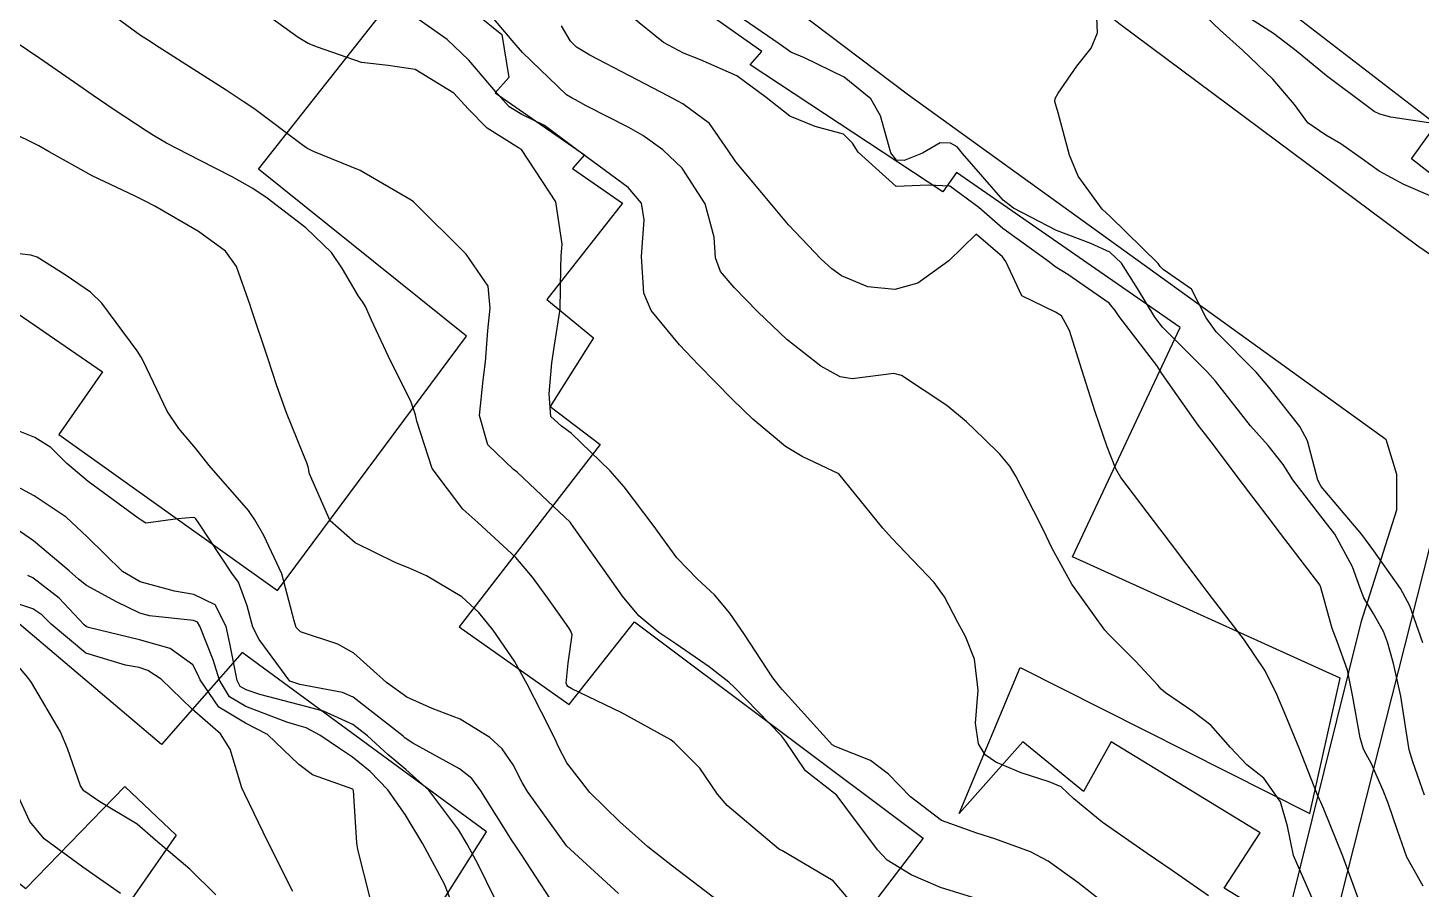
# Model space of a CAD drawing. Header units: metres. Extents: x 318500 to 325275, y 7408834 to 7428799.
# Drawn here: x 320847.7 to 320899.7, y 7409889.4 to 7409921.6 of the extents above; entities that cross this region are included whole.
import ezdxf

# ---------------------------------------------------------------- set-up
doc = ezdxf.new("R2010")
doc.units = ezdxf.units.M
doc.header["$MEASUREMENT"] = 0
for name, color, linetype in [('Curvas de Nivel 1m', 11, 'Continuous'), ('Curvas de Nivel 5m', 15, 'Continuous'), ('Edificações', 30, 'Continuous'), ('Vias Primárias', 230, 'Continuous'), ('Vias Secundárias', 230, 'Continuous')]:
    doc.layers.add(name, color=color, linetype=linetype)

msp = doc.modelspace()

# ---------------------------------------------------------------- linework, layer by layer
at = {"layer": 'Curvas de Nivel 1m', "flags": 128}
for points, elevation in [([(320895.712, 7409888.809), (320894.89, 7409890.689), (320894.662, 7409891.785), (320894.404, 7409892.694), (320893.779, 7409893.575), (320893.148, 7409894.074), (320892.534, 7409894.719), (320891.802, 7409895.552), (320891.131, 7409896.062), (320890.112, 7409896.756), (320889.956, 7409896.892), (320889.824, 7409897.044), (320889.001, 7409897.937), (320888.148, 7409898.786), (320887.996, 7409898.933), (320887.853, 7409899.09), (320886.618, 7409900.803), (320885.89, 7409902.142), (320885.568, 7409902.815), (320885.2, 7409903.532), (320884.53, 7409904.831), (320884.305, 7409905.205), (320883.938, 7409905.649), (320883.337, 7409906.243), (320882.692, 7409906.859), (320881.959, 7409907.47), (320880.268, 7409908.595), (320879.977, 7409908.658), (320878.424, 7409908.463), (320877.974, 7409908.537), (320877.261, 7409908.931), (320875.995, 7409909.93), (320874.907, 7409910.961), (320874.019, 7409911.868), (320873.52, 7409912.473), (320873.332, 7409912.98), (320873.275, 7409913.748), (320872.942, 7409914.987), (320872.08, 7409916.319), (320871.369, 7409917.011), (320870.618, 7409917.545), (320870.098, 7409917.838), (320868.509, 7409918.643), (320868.108, 7409918.868), (320867.987, 7409918.931), (320867.771, 7409919.055), (320866.133, 7409920.634), (320865.745, 7409921.086), (320864.168, 7409922.955)], 767), ([(320899.715, 7409898.622), (320899.232, 7409900.004), (320898.882, 7409900.64), (320897.891, 7409902.056), (320897.442, 7409902.657), (320895.926, 7409904.445), (320895.798, 7409904.682), (320895.409, 7409906.153), (320895.131, 7409906.692), (320893.972, 7409908.157), (320893.499, 7409908.715), (320892.002, 7409910.213), (320891.637, 7409910.736), (320891.081, 7409911.804), (320890.028, 7409912.536), (320889.921, 7409912.653), (320889.837, 7409912.763), (320888.056, 7409914.515), (320887.756, 7409914.793), (320886.857, 7409916.024), (320886.535, 7409916.806), (320886.106, 7409918.386), (320886.013, 7409918.715), (320885.989, 7409918.812), (320885.999, 7409918.924), (320886.115, 7409919.113), (320886.813, 7409920.12), (320887.339, 7409920.798), (320887.578, 7409921.367), (320887.512, 7409922.797)], 771), ([(320900.069, 7409915.258), (320899.006, 7409915.711), (320898.083, 7409916.209), (320897.459, 7409916.659), (320896.657, 7409917.233), (320896.099, 7409917.553), (320895.428, 7409918.015), (320894.922, 7409918.698), (320894.124, 7409919.636), (320892.992, 7409920.721), (320892.151, 7409921.469), (320890.827, 7409922.75)], 772), ([(320883.651, 7409888.9), (320881.72, 7409889.498), (320880.631, 7409889.972), (320879.734, 7409890.515), (320879.37, 7409890.896), (320878.195, 7409892.482), (320877.869, 7409892.919), (320877.82, 7409892.969), (320877.771, 7409893.001), (320876.683, 7409893.84), (320875.94, 7409894.948), (320875.793, 7409895.154), (320874.023, 7409896.968), (320873.823, 7409897.158), (320873.093, 7409897.719), (320871.844, 7409898.578), (320871.209, 7409899.01), (320870.467, 7409899.632), (320869.863, 7409900.357), (320869.384, 7409901.035), (320868.111, 7409902.834), (320867.955, 7409903.049), (320867.901, 7409903.115), (320867.075, 7409903.9), (320865.929, 7409904.98), (320865.798, 7409905.082), (320864.841, 7409905.999), (320864.519, 7409907.101), (320864.658, 7409908.412), (320864.749, 7409909.098), (320864.829, 7409910.266), (320864.916, 7409911.096), (320864.842, 7409911.921), (320864.03, 7409913.11), (320862.059, 7409915.063), (320861.973, 7409915.131), (320860.076, 7409916.233), (320858.329, 7409916.944), (320858.088, 7409917.068), (320857.909, 7409917.192), (320856.103, 7409918.541), (320855.703, 7409918.813), (320855.069, 7409919.226), (320854.119, 7409919.838), (320852.577, 7409920.82), (320852.137, 7409921.102), (320851.882, 7409921.273), (320850.159, 7409922.525)], 764), ([(320900.104, 7409917.982), (320898.524, 7409918.227), (320898.107, 7409918.33), (320897.895, 7409918.44), (320897.602, 7409918.658), (320896.126, 7409919.767), (320894.984, 7409920.697), (320894.149, 7409921.342), (320892.522, 7409922.369)], 773), ([(320891.717, 7409889.186), (320890.328, 7409890.154), (320889.737, 7409890.55), (320889.436, 7409890.763), (320887.757, 7409891.93), (320886.696, 7409892.796), (320886.218, 7409893.246), (320885.776, 7409893.437), (320884.728, 7409893.774), (320883.783, 7409894.169), (320883.387, 7409894.445), (320883.143, 7409894.85), (320883.031, 7409895.622), (320883.131, 7409896.85), (320882.992, 7409898.008), (320882.65, 7409898.858), (320882.374, 7409899.381), (320881.865, 7409900.33), (320881.491, 7409900.874), (320879.895, 7409902.539), (320879.567, 7409902.895), (320877.93, 7409904.92), (320876.565, 7409905.569), (320875.94, 7409905.945), (320874.715, 7409906.962), (320873.961, 7409907.689), (320872.689, 7409908.989), (320871.991, 7409909.737), (320870.93, 7409911.016), (320870.652, 7409911.656), (320870.566, 7409913.022), (320870.673, 7409914.398), (320870.563, 7409915.022), (320870.069, 7409915.603), (320868.09, 7409917.05), (320866.948, 7409917.917), (320866.102, 7409918.324), (320865.626, 7409918.608), (320865.192, 7409919.094), (320864.129, 7409920.353), (320863.319, 7409921.118), (320862.152, 7409921.94)], 766), ([(320899.724, 7409889.546), (320899.112, 7409890.629), (320898.765, 7409891.625), (320898.415, 7409892.64), (320898.239, 7409893.107), (320897.785, 7409894.133), (320897.599, 7409894.464), (320897.502, 7409894.654), (320897.38, 7409895.073), (320897.088, 7409896.661), (320896.904, 7409897.594), (320896.52, 7409898.67), (320896.333, 7409899.151), (320895.908, 7409900.679), (320895.871, 7409900.778), (320894.409, 7409902.702), (320893.91, 7409903.35), (320892.867, 7409904.721), (320891.942, 7409905.953), (320891.601, 7409906.389), (320891.338, 7409906.739), (320889.979, 7409908.664), (320889.92, 7409908.761), (320889.79, 7409908.956), (320888.388, 7409910.784), (320888.238, 7409911.012), (320888.015, 7409911.289), (320886.471, 7409912.36), (320886.028, 7409912.631), (320885.924, 7409912.706), (320885.791, 7409912.814), (320884.048, 7409914.069), (320883.148, 7409914.854), (320882.072, 7409915.648), (320881.266, 7409915.684), (320880.071, 7409915.642), (320878.649, 7409916.912), (320878.434, 7409917.256), (320878.097, 7409917.584), (320877.04, 7409917.876), (320876.103, 7409918.261), (320875.222, 7409918.959), (320874.122, 7409919.76), (320872.764, 7409920.357), (320872.134, 7409920.608), (320871.392, 7409921.011), (320870.155, 7409922.007)], 769), ([(320878.424, 7409888.909), (320877.722, 7409889.744), (320875.805, 7409890.873), (320875.739, 7409890.902), (320875.681, 7409890.941), (320873.764, 7409892.549), (320873.406, 7409892.975), (320872.74, 7409893.946), (320871.789, 7409894.896), (320871.734, 7409894.945), (320871.663, 7409895.002), (320869.805, 7409896.015), (320867.963, 7409896.903), (320867.819, 7409896.993), (320867.778, 7409897.051), (320867.758, 7409897.114), (320867.832, 7409897.858), (320867.98, 7409898.916), (320867.93, 7409899.049), (320867.851, 7409899.173), (320867.079, 7409900.279), (320866.505, 7409901.07), (320865.881, 7409901.797), (320864.463, 7409903.102), (320863.907, 7409903.61), (320862.757, 7409905.122), (320862.188, 7409906.887), (320862.137, 7409907.128), (320861.958, 7409907.634), (320861.2, 7409909.142), (320860.499, 7409910.657), (320860.266, 7409911.156), (320860.172, 7409911.318), (320860.014, 7409911.549), (320859.418, 7409912.563), (320859.006, 7409913.175), (320858.044, 7409914.097), (320856.598, 7409915.205), (320856.065, 7409915.565), (320855.292, 7409916.001), (320854.081, 7409916.624), (320852.846, 7409917.259), (320852.363, 7409917.536), (320852.094, 7409917.712), (320850.864, 7409918.521), (320850.107, 7409919.026), (320849.954, 7409919.137), (320849.736, 7409919.296), (320848.126, 7409920.413), (320846.738, 7409921.341)], 763), ([(320897.315, 7409889.057), (320896.734, 7409890.665), (320896.026, 7409892.416), (320895.914, 7409892.678), (320895.865, 7409892.773), (320895.773, 7409892.978), (320895.101, 7409894.687), (320894.601, 7409895.9), (320894.27, 7409896.695), (320893.833, 7409897.576), (320893.057, 7409898.718), (320891.865, 7409900.273), (320891.667, 7409900.532), (320891.514, 7409900.735), (320890.297, 7409902.351), (320889.987, 7409902.759), (320889.902, 7409902.873), (320888.453, 7409904.782), (320888.26, 7409905.111), (320887.941, 7409905.932), (320887.645, 7409906.793), (320887.479, 7409907.273), (320886.994, 7409908.8), (320886.539, 7409910.267), (320886.238, 7409910.808), (320886.011, 7409910.947), (320884.753, 7409911.565), (320884.157, 7409912.838), (320884.033, 7409913.013), (320883.046, 7409913.854), (320882.03, 7409912.87), (320880.871, 7409912.032), (320880.019, 7409911.8), (320879.01, 7409911.895), (320878.024, 7409912.311), (320877.673, 7409912.572), (320877.273, 7409912.931), (320876.049, 7409914.208), (320875.433, 7409914.956), (320874.084, 7409916.558), (320873.795, 7409916.974), (320873.105, 7409917.99), (320872.107, 7409918.715), (320871.923, 7409918.818), (320871.573, 7409919.008), (320870.121, 7409919.759), (320868.639, 7409920.539), (320868.137, 7409920.837), (320867.922, 7409921.053), (320867.577, 7409921.63)], 768), ([(320873.458, 7409888.974), (320871.729, 7409890.284), (320870.8, 7409891.014), (320869.754, 7409891.943), (320868.635, 7409893.041), (320867.781, 7409894.138), (320867.475, 7409894.743), (320867.332, 7409895.057), (320866.842, 7409896.027), (320866.301, 7409897.073), (320865.833, 7409897.929), (320865.035, 7409899.092), (320864.501, 7409899.744), (320863.862, 7409900.34), (320862.542, 7409901.123), (320861.874, 7409901.422), (320861.409, 7409901.605), (320859.888, 7409902.343), (320858.953, 7409903.174), (320858.185, 7409904.927), (320858.129, 7409905.187), (320858.081, 7409905.337), (320857.935, 7409905.693), (320857.321, 7409907.196), (320856.965, 7409908.2), (320856.642, 7409909.203), (320856.008, 7409911.091), (320855.967, 7409911.211), (320855.458, 7409912.652), (320855.047, 7409913.225), (320854.041, 7409913.962), (320852.41, 7409914.909), (320852.057, 7409915.095), (320851.674, 7409915.274), (320850.071, 7409916.034), (320848.469, 7409916.929), (320848.087, 7409917.148), (320847.735, 7409917.325), (320846.619, 7409917.866)], 762), ([(320869.714, 7409889.265), (320867.764, 7409891.05), (320867.74, 7409891.082), (320866.311, 7409893.072), (320866.11, 7409893.412), (320865.78, 7409894.067), (320865.37, 7409894.671), (320864.913, 7409895.093), (320863.8, 7409895.772), (320862.757, 7409896.169), (320861.812, 7409896.594), (320861.052, 7409897.142), (320859.836, 7409898.233), (320859.241, 7409898.569), (320857.848, 7409899.023), (320857.686, 7409899.192), (320857.608, 7409899.437), (320857.153, 7409901.197), (320856.474, 7409902.622), (320856.139, 7409903.208), (320855.905, 7409903.557), (320854.438, 7409905.232), (320854.212, 7409905.515), (320853.936, 7409905.875), (320853.303, 7409906.609), (320852.869, 7409907.256), (320851.978, 7409909.14), (320851.909, 7409909.271), (320851.752, 7409909.503), (320850.441, 7409911.286), (320850.014, 7409911.698), (320849.064, 7409912.348), (320848.027, 7409913.002), (320847.783, 7409913.079), (320846.029, 7409913.273)], 761), ([(320865.098, 7409889.089), (320864.479, 7409890.348), (320864.061, 7409891.105), (320863.748, 7409891.636), (320862.635, 7409893.121), (320861.778, 7409893.89), (320861.102, 7409894.459), (320860.349, 7409895.152), (320859.796, 7409895.569), (320858.699, 7409896.072), (320857.807, 7409896.309), (320856.331, 7409896.686), (320855.815, 7409896.868), (320855.599, 7409896.996), (320855.48, 7409897.215), (320855.213, 7409898.592), (320855.068, 7409899.222), (320854.666, 7409900.035), (320853.862, 7409900.423), (320853.152, 7409900.54), (320851.866, 7409900.892), (320851.201, 7409901.277), (320849.889, 7409902.577), (320849.099, 7409903.302), (320847.912, 7409904.103), (320846.327, 7409904.941)], 759), ([(320863.415, 7409889.113), (320863.217, 7409889.615), (320862.409, 7409891.123), (320861.756, 7409892.222), (320861.103, 7409893.14), (320860.451, 7409893.824), (320859.782, 7409894.358), (320859.296, 7409894.678), (320858.569, 7409895.178), (320858.054, 7409895.446), (320857.795, 7409895.52), (320857.333, 7409895.659), (320855.805, 7409896.243), (320855.201, 7409896.609), (320854.823, 7409897.225), (320854.588, 7409897.986), (320854.096, 7409899.236), (320854.003, 7409899.389), (320853.852, 7409899.456), (320852.215, 7409899.626), (320851.855, 7409899.725), (320850.988, 7409900.149), (320849.865, 7409900.757), (320849.561, 7409900.988), (320849.216, 7409901.3), (320847.887, 7409902.426), (320846.543, 7409903.34)], 758), ([(320860.43, 7409889.149), (320859.983, 7409890.91), (320859.943, 7409891.157), (320859.819, 7409893.109), (320859.793, 7409893.16), (320858.289, 7409893.696), (320857.779, 7409894.077), (320856.621, 7409895.202), (320855.796, 7409895.629), (320854.802, 7409896.222), (320854.1, 7409897.236), (320854.023, 7409897.437), (320853.828, 7409897.797), (320852.991, 7409898.407), (320851.842, 7409898.736), (320849.943, 7409899.194), (320849.849, 7409899.231), (320849.779, 7409899.291), (320848.841, 7409900.286), (320847.867, 7409901.038), (320847.67, 7409901.125)], 757), ([(320857.558, 7409889.346), (320856.629, 7409891.201), (320855.766, 7409892.969), (320855.66, 7409893.212), (320855.217, 7409894.651), (320854.86, 7409895.224), (320854.286, 7409895.722), (320853.804, 7409896.147), (320852.649, 7409897.258), (320852.152, 7409897.592), (320851.826, 7409897.703), (320851.32, 7409897.783), (320849.834, 7409898.236), (320848.541, 7409899.31), (320848.201, 7409899.663), (320847.856, 7409899.882), (320846.765, 7409900.242)], 756), ([(320851.127, 7409889.276), (320849.724, 7409890.253), (320848.282, 7409891.312), (320847.749, 7409891.95), (320847.115, 7409893.33)], 754)]:
    msp.add_lwpolyline(points, dxfattribs=dict(at, elevation=elevation))
at = {"layer": 'Curvas de Nivel 5m', "flags": 128}
for points, elevation in [([(320887.713, 7409888.997), (320886.839, 7409889.678), (320885.735, 7409890.482), (320885.08, 7409890.82), (320883.747, 7409891.313), (320883.081, 7409891.516), (320881.757, 7409891.996), (320880.602, 7409892.878), (320880.192, 7409893.304), (320879.778, 7409893.727), (320879.11, 7409894.227), (320877.788, 7409894.748), (320877.68, 7409894.813), (320877.581, 7409894.923), (320875.819, 7409896.878), (320875.755, 7409896.951), (320875.461, 7409897.318), (320874.389, 7409898.965), (320873.858, 7409899.722), (320873.291, 7409900.405), (320872.658, 7409900.988), (320871.882, 7409901.792), (320871.001, 7409903.013), (320869.921, 7409904.438), (320869.397, 7409905.035), (320867.944, 7409906.432), (320867.587, 7409906.696), (320867.189, 7409907.061), (320867.126, 7409907.899), (320867.225, 7409909.061), (320867.328, 7409909.722), (320867.532, 7409911.057), (320867.563, 7409912.594), (320867.567, 7409913.057), (320867.602, 7409913.491), (320867.376, 7409915.06), (320866.089, 7409917.012), (320865.981, 7409917.082), (320864.81, 7409917.812), (320864.104, 7409918.532), (320863.563, 7409919.115), (320862.123, 7409920.006), (320861.119, 7409920.152), (320860.127, 7409920.266), (320858.485, 7409920.835), (320858.137, 7409920.975), (320857.757, 7409921.194), (320856.157, 7409922.35)], 765), ([(320899.773, 7409892.94), (320899.337, 7409894.178), (320899.209, 7409894.629), (320899.092, 7409895.339), (320898.894, 7409896.634), (320898.625, 7409897.852), (320898.4, 7409898.642), (320898.246, 7409899.038), (320897.861, 7409899.722), (320897.512, 7409900.301), (320897.375, 7409900.657), (320897.09, 7409901.454), (320896.432, 7409902.672), (320895.91, 7409903.347), (320894.866, 7409904.696), (320894.506, 7409905.272), (320893.943, 7409905.979), (320893.28, 7409906.717), (320891.975, 7409908.375), (320891.662, 7409908.735), (320890.004, 7409910.392), (320889.712, 7409910.764), (320889.076, 7409911.829), (320888.471, 7409912.783), (320888.036, 7409913.192), (320887.329, 7409913.509), (320886.048, 7409913.997), (320884.449, 7409914.834), (320884.064, 7409915.133), (320882.543, 7409916.863), (320882.339, 7409917.113), (320882.094, 7409917.257), (320881.706, 7409917.262), (320881.045, 7409916.88), (320880.361, 7409916.612), (320880.086, 7409916.618), (320879.865, 7409916.893), (320879.481, 7409918.277), (320879.12, 7409918.905), (320878.122, 7409919.72), (320876.643, 7409920.431), (320876.135, 7409920.649), (320875.706, 7409920.954), (320874.156, 7409922.009)], 770), ([(320867.173, 7409889.058), (320866.108, 7409890.701), (320865.85, 7409891.078), (320865.742, 7409891.238), (320864.578, 7409893.098), (320864.235, 7409893.564), (320863.778, 7409893.915), (320862.035, 7409894.88), (320861.789, 7409895.04), (320861.74, 7409895.081), (320861.681, 7409895.132), (320859.811, 7409896.59), (320859.414, 7409896.766), (320857.818, 7409897.065), (320857.445, 7409897.194), (320856.304, 7409898.745), (320856.07, 7409899.208), (320855.858, 7409899.996), (320855.529, 7409900.878), (320855.287, 7409901.219), (320854.051, 7409903.084), (320853.938, 7409903.239), (320853.901, 7409903.275), (320853.843, 7409903.299), (320853.277, 7409903.249), (320852.08, 7409903.085), (320851.899, 7409903.19), (320851.792, 7409903.271), (320849.92, 7409904.633), (320849.129, 7409905.302), (320848.529, 7409905.905), (320847.94, 7409906.282), (320847.189, 7409906.578)], 760), ([(320854.691, 7409889.225), (320853.724, 7409890.177), (320852.433, 7409891.26), (320851.749, 7409891.862), (320850.358, 7409892.687), (320849.767, 7409893.098), (320849.642, 7409893.292), (320849.161, 7409894.677), (320848.895, 7409895.303), (320847.817, 7409897.135), (320847.678, 7409897.322), (320846.564, 7409898.614)], 755)]:
    msp.add_lwpolyline(points, dxfattribs=dict(at, elevation=elevation))
at = {"layer": 'Edificações'}
for points in [[(320841.372, 7409914.969), (320850.46, 7409908.729), (320848.828, 7409906.383), (320856.99, 7409900.57), (320864.038, 7409910.06), (320856.284, 7409916.281), (320863.123, 7409924.958), (320860.266, 7409927.1), (320862.612, 7409929.649), (320860.674, 7409929.955), (320839.228, 7409946.609)], [(320894.16, 7409888.339), (320892.307, 7409889.471), (320893.645, 7409891.529), (320888.085, 7409894.925), (320887.056, 7409893.073), (320884.791, 7409894.925), (320882.422, 7409892.249), (320884.688, 7409897.704), (320895.499, 7409892.249), (320896.635, 7409897.304), (320886.648, 7409901.832), (320890.663, 7409910.374), (320882.318, 7409916.154), (320881.803, 7409915.433), (320874.616, 7409920.177), (320875.056, 7409920.67), (320867.607, 7409925.933)], [(320916.601, 7409925.648), (320929.979, 7409916.672), (320923.924, 7409907.702), (320918.801, 7409911.328), (320915.671, 7409906.209), (320912.109, 7409907.917), (320903.714, 7409914.245), (320904.271, 7409915.177), (320901.994, 7409916.884), (320900.927, 7409915.391), (320899.291, 7409916.671), (320900.216, 7409917.95), (320893.097, 7409923.433)], [(320864.397, 7409922.082), (320865.36, 7409921.312), (320865.617, 7409919.708), (320865.103, 7409919.13), (320868.442, 7409916.82), (320867.992, 7409916.306), (320869.855, 7409915.022), (320867.031, 7409911.422), (320868.771, 7409909.999), (320867.166, 7409907.432), (320869.028, 7409906.02), (320863.762, 7409899.216), (320867.868, 7409896.32), (320870.308, 7409899.401), (320881.074, 7409891.328), (320877.367, 7409886.491)]]:
    msp.add_lwpolyline(points, dxfattribs=at)
msp.add_lwpolyline([(320853.208, 7409891.452), (320849.817, 7409886.568), (320858.228, 7409881.201), (320864.788, 7409891.568), (320855.665, 7409898.263), (320852.666, 7409894.828), (320846.605, 7409899.949), (320841.419, 7409894.329), (320847.605, 7409889.457), (320851.291, 7409893.267)], close=True, dxfattribs=at)
at = {"layer": 'Vias Primárias'}
for points in [[(320997.147, 7409942.371), (320971.116, 7409908.202), (320962.551, 7409896.656), (320959.932, 7409892.786), (320958.451, 7409891.192, -0.382998), (320955.946, 7409890.965), (320930.427, 7409899.05), (320913.203, 7409904.978), (320910.356, 7409906.116), (320908.192, 7409907.482), (320899.528, 7409913.411), (320888.368, 7409921.72, -0.361562), (320887.571, 7409925.02), (320894.858, 7409936.541), (320911.378, 7409958.075), (320928.981, 7409981.919)], [(320768.236, 7409918.552), (320773.662, 7409923.982), (320776.478, 7409928.313), (320780.052, 7409935.025), (320790.891, 7409957.136), (320800.322, 7409976.217, -0.471449), (320803.941, 7409977.067), (320812.184, 7409970.915), (320827.337, 7409960.049), (320855.797, 7409937.735), (320880.526, 7409919.054), (320898.337, 7409906.218)]]:
    msp.add_lwpolyline(points, format="xyb", dxfattribs=at)
at = {"layer": 'Vias Secundárias'}
for points in [[(320898.337, 7409906.218), (320898.733, 7409904.905), (320898.733, 7409903.572), (320897.399, 7409899.381), (320893.301, 7409882.86), (320893.142, 7409880.757), (320893.301, 7409879.195), (320894.218, 7409877.362), (320895.593, 7409875.376), (320898.955, 7409872.627), (320903.539, 7409869.573)], [(320901.232, 7409872.932), (320896.147, 7409877.535), (320895.088, 7409879.948), (320894.704, 7409881.099), (320894.8, 7409882.153), (320895.184, 7409883.784), (320896.431, 7409888.195), (320899.982, 7409902.218)]]:
    msp.add_lwpolyline(points, dxfattribs=at)

doc.saveas('drawing.dxf')
